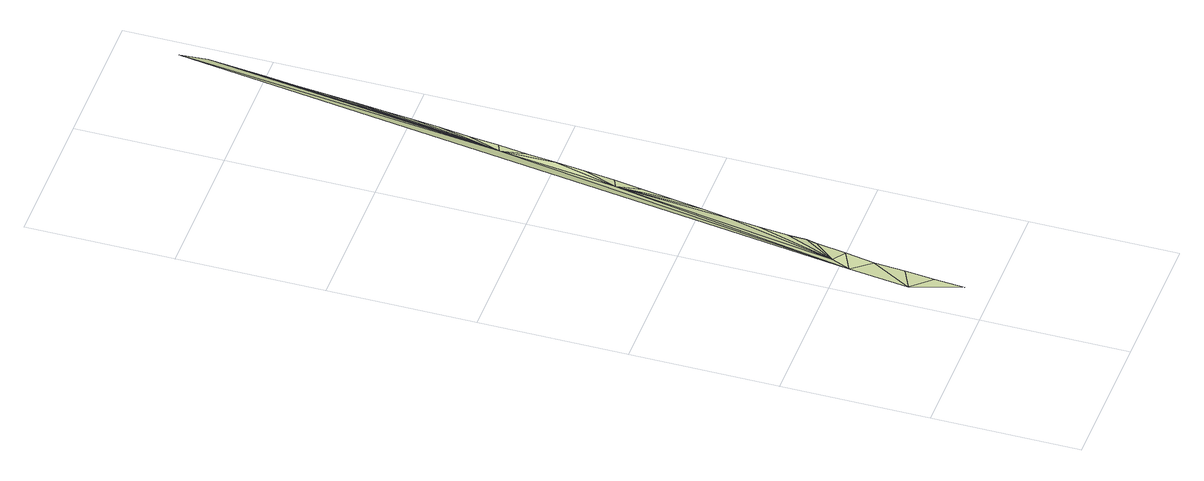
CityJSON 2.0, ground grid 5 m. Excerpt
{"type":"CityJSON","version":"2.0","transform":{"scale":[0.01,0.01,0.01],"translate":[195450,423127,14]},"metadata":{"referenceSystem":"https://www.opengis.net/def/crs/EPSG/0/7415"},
"CityObjects":{
"landuse1":{"type":"LandUse","attributes":{"3df_class":"Terrain","bgt_status":"bestaand","bgt_functie":"berm","relatievehoogteligging":0,"bgt_fysiekvoorkomen":"half verhard","ondersteunendwegdeeloptalud":"false","plus_fysiekvoorkomen":"puin","aantal_punten":0},"geometry":[{"type":"MultiSurface","lod":"1","boundaries":[[[0,1,2]],[[0,2,3]],[[4,2,5]],[[5,2,6]],[[2,7,8]],[[9,6,2]],[[2,10,7]],[[2,11,12]],[[2,13,11]],[[2,14,13]],[[10,2,12]],[[15,16,17]],[[15,18,16]],[[14,2,17]],[[15,19,20]],[[15,21,19]],[[15,22,21]],[[23,24,22]],[[23,25,24]],[[23,26,27]],[[23,28,26]],[[1,29,28]],[[30,31,32]],[[29,30,33]],[[33,30,32]],[[15,20,18]],[[4,3,2]],[[1,30,29]],[[15,1,23]],[[9,2,8]],[[27,26,25]],[[23,27,25]],[[2,1,15]],[[17,2,15]],[[23,1,28]],[[15,23,22]]]}]}
},
"vertices":[
[416,2784,94],[109,467,71],[272,1678,106],[405,2684,111],[394,2585,111],[383,2485,111],[372,2386,110],[339,2088,111],[351,2187,111],[361,2287,111],[329,1988,110],[307,1790,109],[318,1889,110],[296,1690,109],[285,1591,107],[222,1278,105],[263,1392,106],[274,1491,106],[252,1292,104],[230,1094,96],[241,1193,100],[219,994,93],[208,895,85],[122,528,83],[197,795,86],[186,696,87],[175,597,87],[172,628,99],[164,497,84],[153,398,78],[85,264,69],[132,92,73],[139,194,75],[146,296,76]
]}
